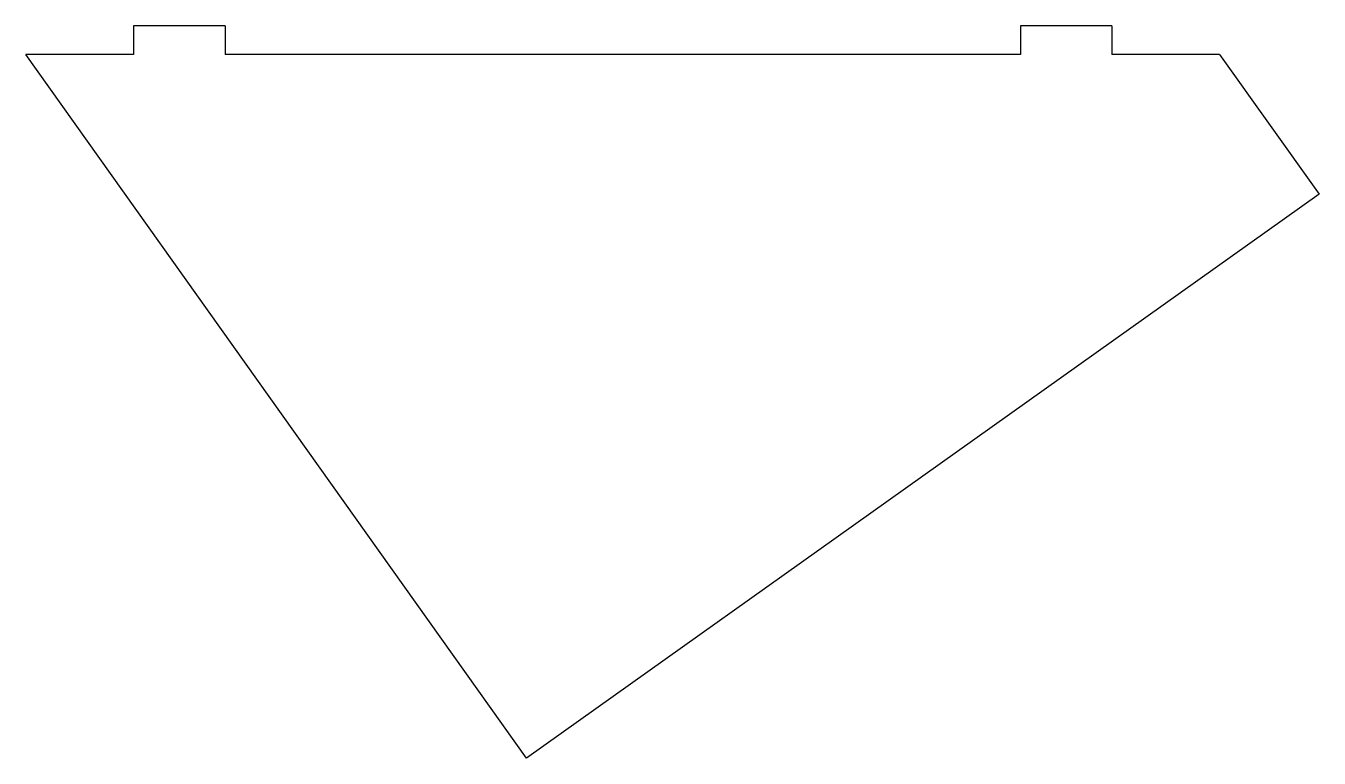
# Model space of a CAD drawing. Extents: x -1694 to -1468, y 92 to 220.
import ezdxf

# ---------------------------------------------------------------- set-up
doc = ezdxf.new("R2010")
doc.units = 0
doc.layers.add('VISIBLE', color=7, linetype='CONTINUOUS')

msp = doc.modelspace()

# ---------------------------------------------------------------- linework, layer by layer
at = {"layer": 'VISIBLE'}
for p, q in [((-1659.5, 220), (-1675.5, 220)), ((-1675.5, 220), (-1675.5, 215)), ((-1659.5, 220), (-1659.5, 215)), ((-1504.5, 220), (-1520.5, 220)), ((-1520.5, 220), (-1520.5, 215)), ((-1504.5, 220), (-1504.5, 215)), ((-1675.5, 215), (-1694.32, 215)), ((-1606.8, 92), (-1694.32, 215)), ((-1520.5, 215), (-1659.5, 215)), ((-1485.68, 215), (-1504.5, 215)), ((-1485.68, 215), (-1468.29, 190.56)), ((-1468.29, 190.56), (-1606.8, 92))]:
    msp.add_line(p, q, dxfattribs=at)

doc.saveas('drawing.dxf')
